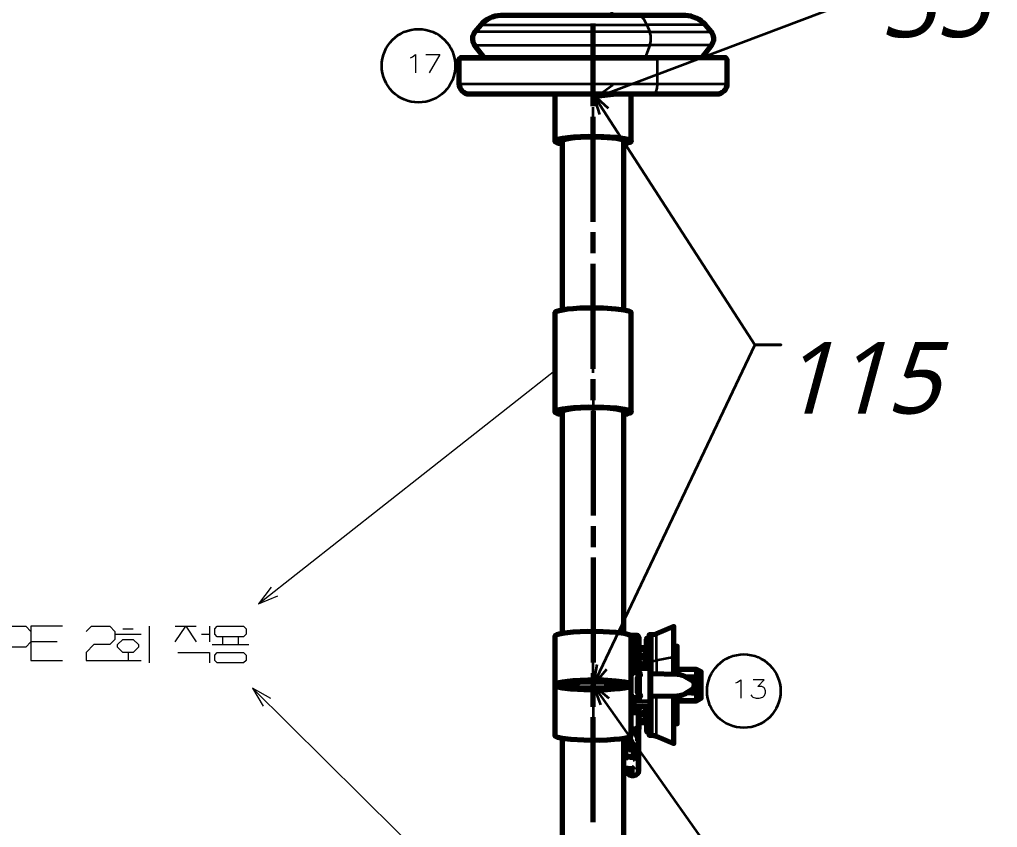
# Model space of a CAD drawing. Header units: millimetres. Extents: x 0 to 174, y 0 to 33.
# Drawn here: x 44.47 to 48.137, y 10.674 to 13.704 of the extents above; entities that cross this region are included whole.
import ezdxf

# ---------------------------------------------------------------- set-up
doc = ezdxf.new("R2010")
doc.units = ezdxf.units.MM
doc.layers.add('PDF_Geomertry', color=7, linetype='Continuous', true_color=0x405f80)
doc.layers.add('PDF_Text', color=7, linetype='Continuous')
doc.styles.add('PDF Lucida Handwriting Italic', font='')
doc.styles.get('PDF Lucida Handwriting Italic').set_extended_font_data('Lucida Handwriting', italic=True)

# ---------------------------------------------------------------- blocks, each defined once
blk = doc.blocks.new('SYM_17_017')
at = {"layer": 'PDF_Geomertry', "lineweight": 35}
for points in [[(-0.1382, 0.1747), (0.0617, 0.1747), (0.0621, 0.1666), (0.0632, 0.159), (0.065, 0.1522), (0.0674, 0.1463), (0.0701, 0.1419), (0.0731, 0.1384), (0.076, 0.1365), (0.0806, 0.1353)], [(-0.4247, 0.1001), (0.199, 0.1001), (0.1951, 0.1085), (0.191, 0.1159), (0.1867, 0.1219), (0.1821, 0.1267), (0.1776, 0.1303), (0.1731, 0.133), (0.1688, 0.1345), (0.1643, 0.1352), (0.1629, 0.1353)], [(-0.4476, 0.0245), (0.21, 0.0245), (0.2132, 0.0376), (0.2138, 0.0534), (0.2129, 0.0612), (0.2114, 0.0685), (0.2096, 0.074), (-0.4467, 0.074)], [(0.4185, 0.1001), (0.199, 0.1001), (0.2096, 0.074), (0.4404, 0.074)], [(0.4414, 0.0245), (0.21, 0.0245), (0.1925, -0.0222)], [(-0.5051, -0.0281), (0.2375, -0.0281), (0.2374, -0.0258), (0.2367, -0.024), (0.2362, -0.0231), (0.2358, -0.0226), (0.2353, -0.0223), (0.2347, -0.0222)], [(0.4989, -0.0281), (0.2375, -0.0281), (0.2375, -0.1206), (0.4989, -0.1206)], [(-0.5051, -0.1206), (0.2375, -0.1206), (0.2375, -0.1226), (0.2357, -0.1374), (0.2318, -0.149), (0.2268, -0.1562), (0.224, -0.1583), (0.2214, -0.1595), (0.2186, -0.1599)]]:
    blk.add_lwpolyline(points, dxfattribs=at)
at = {"layer": 'PDF_Geomertry', "lineweight": 70}
blk.add_lwpolyline([(0.405, -0.0222), (0.4414, 0.0245), (0.4464, 0.0328), (0.4492, 0.0423), (0.4494, 0.052), (0.4475, 0.0616), (0.4432, 0.0703), (0.4404, 0.074), (0.4185, 0.1001, 0.222499), (0.3431, 0.1353), (0.1629, 0.1353), (-0.3493, 0.1353, 0.222552), (-0.4247, 0.1001), (-0.4467, 0.074), (-0.4519, 0.0658), (-0.4551, 0.0566), (-0.4558, 0.0467), (-0.4542, 0.0372), (-0.4501, 0.0283), (-0.4476, 0.0245), (-0.4112, -0.0222)], format="xyb", dxfattribs=at)
blk.add_lwpolyline([(-0.4657, -0.1599, -0.411908), (-0.5051, -0.1206), (-0.5051, -0.0281), (-0.505, -0.027), (-0.4992, -0.0222), (0.2347, -0.0222), (0.4929, -0.0222), (0.494, -0.0223), (0.4989, -0.0281), (0.4989, -0.1206, -0.415585), (0.4594, -0.1599), (0.2186, -0.1599)], format="xyb", close=True, dxfattribs=at)
blk = doc.blocks.new('SYM_13_049')
at = {"layer": 'PDF_Geomertry', "lineweight": 70}
for points in [[(-0.1372, 0.1848), (-0.1248, 0.1848), (-0.1209, 0.1848)], [(-0.1203, 0.0805), (-0.1203, 0.1001), (-0.1203, 0.1094), (-0.1203, 0.177), (-0.1203, 0.1848), (-0.1315, 0.1848)], [(-0.1069, 0.091), (-0.104, 0.0905), (-0.1015, 0.0888), (-0.0997, 0.0865), (-0.0991, 0.0837), (-0.0991, 0.0926), (-0.0991, 0.1092), (-0.0991, 0.177), (-0.1035, 0.1841), (-0.107, 0.1848), (-0.1203, 0.1848)], [(0.0305, 0.0398), (0.0305, 0.1045), (0.0305, 0.2187), (-0.0344, 0.1912), (-0.0401, 0.1892), (-0.0498, 0.188), (-0.0623, 0.188), (-0.0623, 0.0898), (-0.0623, 0.0776)], [(-0.1216, 0.1826), (-0.1219, 0.1826), (-0.1372, 0.1826)], [(-0.0991, 0.1397), (-0.0765, 0.1397), (-0.0755, 0.1398), (-0.0747, 0.1401), (-0.0738, 0.1405), (-0.073, 0.1412), (-0.0724, 0.1419), (-0.0717, 0.1437), (-0.0716, 0.1447), (-0.0716, 0.1716), (-0.0702, 0.1751), (-0.0677, 0.1765), (-0.0666, 0.1766), (-0.0623, 0.1766)], [(-0.0666, 0.1766), (-0.0691, 0.1759), (-0.0709, 0.1741), (-0.0716, 0.1716), (-0.0716, 0.1716), (-0.0715, 0.1716), (-0.0715, 0.1715), (-0.0713, 0.1692), (-0.0709, 0.1509), (-0.0702, 0.0844)], [(-0.0674, 0.1762), (-0.0694, 0.1758)], [(-0.076, 0.1373), (-0.076, 0.1387), (-0.076, 0.1388), (-0.076, 0.1388)], [(-0.071, 0.0944), (-0.071, 0.0941), (-0.071, 0.1266), (-0.0759, 0.1266), (-0.0759, 0.1081), (-0.0726, 0.1016), (-0.0733, 0.0998), (-0.0733, 0.0991), (-0.0728, 0.0981), (-0.0715, 0.0962), (-0.071, 0.0941), (-0.0713, 0.098), (-0.0726, 0.1016)], [(-0.071, 0.1408), (-0.0712, 0.1437), (-0.0712, 0.1437)], [(-0.071, 0.1266), (-0.071, 0.1334)], [(0.0426, 0.0395), (0.0426, 0.0692), (0.0426, 0.1451), (0.0305, 0.1388)], [(-0.1203, 0.0781), (-0.1294, 0.078)], [(-0.1203, 0.0535), (-0.1203, 0.0576), (-0.1203, 0.0645), (-0.1203, 0.0767), (-0.1203, 0.0781), (-0.0635, 0.0772), (-0.0635, 0.0759), (-0.0597, 0.0749), (-0.0569, 0.0723), (-0.0558, 0.0688)], [(-0.1203, -0.0794), (-0.0635, -0.0783), (-0.0597, -0.0773), (-0.0569, -0.0744), (-0.0558, -0.0705), (-0.0558, -0.0701), (-0.0558, -0.058), (-0.0558, 0.0569), (-0.0558, 0.0688), (-0.0558, 0.0692), (-0.0565, 0.0723), (-0.0581, 0.0748), (-0.0606, 0.0766), (-0.0635, 0.0772)], [(-0.1069, 0.1092), (-0.0991, 0.1092)], [(-0.1069, 0.0999), (-0.103, 0.099), (-0.1002, 0.0962), (-0.0991, 0.0926)], [(-0.0909, 0.0797), (-0.0965, 0.0826)], [(-0.0833, 0.0776), (-0.089, 0.0783), (-0.0945, 0.0801)], [(-0.086, 0.0777), (-0.0902, 0.0792)], [(-0.0713, 0.0878), (-0.0713, 0.0931), (-0.0713, 0.0934), (-0.0715, 0.0945), (-0.0723, 0.0967), (-0.0731, 0.0976), (-0.0733, 0.0972), (-0.0773, 0.0878)], [(-0.1297, 0.0508), (-0.1248, 0.053), (-0.1205, 0.0535), (-0.1205, 0.0467), (-0.1206, 0.0458), (-0.1206, 0.0456)], [(-0.1295, -0.038), (-0.1295, 0.0369)], [(-0.1294, -0.038), (-0.1252, -0.0455), (-0.1206, -0.0469), (-0.1117, -0.0469), (-0.1042, -0.0427), (-0.1028, -0.038), (-0.1028, -0.0305), (-0.1038, -0.0294), (-0.1055, -0.0292), (-0.1055, 0.0281), (-0.1038, 0.0283), (-0.1028, 0.0292), (-0.1028, 0.0369), (-0.107, 0.0444), (-0.1117, 0.0456), (-0.1206, 0.0456), (-0.1281, 0.0415), (-0.1294, 0.0369)], [(-0.1028, 0.0369), (-0.1019, 0.0369), (-0.0952, 0.0369), (-0.0958, 0.0412), (-0.0974, 0.0453), (-0.1002, 0.0488), (-0.1037, 0.0515), (-0.1077, 0.053), (-0.1119, 0.0535), (-0.1117, 0.0463), (-0.1117, 0.0458), (-0.1117, 0.0456)], [(-0.0559, 0.0692), (-0.056, 0.0708)], [(-0.0558, -0.0424), (0.0433, -0.0408), (0.053, -0.0398), (0.0624, -0.0372), (0.0712, -0.033), (0.0983, -0.0173), (0.1051, -0.0106), (0.108, -0.0016), (0.106, 0.0078), (0.0999, 0.0151), (0.0983, 0.0162), (0.0712, 0.0317), (0.0623, 0.0359), (0.0528, 0.0385), (0.0433, 0.0395), (-0.0558, 0.0413)], [(0.1151, 0.0584), (0.1151, -0.0597), (0.0426, -0.0597), (0.1151, -0.0597), (0.1322, -0.0498), (0.1322, 0.0487), (0.1151, 0.0584), (0.0426, 0.0584)], [(-0.1028, -0.0305), (-0.1028, -0.0303), (-0.1028, -0.0301), (-0.1028, 0.029), (-0.1028, 0.0292)], [(0.078, 0.0278), (0.1151, 0.0294), (0.0956, 0.0291), (0.0762, 0.029)], [(-0.1038, -0.0294), (-0.1035, -0.0295), (-0.103, -0.0295), (-0.1028, -0.0301)], [(0.078, -0.029), (0.1151, -0.0305), (0.0956, -0.0303), (0.0762, -0.0301)], [(-0.1206, -0.0469), (-0.1206, -0.0469), (-0.1205, -0.0474), (-0.1205, -0.0547), (-0.1247, -0.0542), (-0.1302, -0.0516)], [(-0.1203, -0.0547), (-0.1203, -0.0587), (-0.1203, -0.0658), (-0.1203, -0.078), (-0.1203, -0.0794), (-0.1294, -0.0791)], [(-0.1028, -0.038), (-0.0952, -0.038), (-0.0956, -0.0422), (-0.0973, -0.0462), (-0.0999, -0.0497), (-0.1034, -0.0524), (-0.1074, -0.0541), (-0.1119, -0.0547), (-0.1117, -0.0478), (-0.1117, -0.047), (-0.1117, -0.0469)], [(-0.0635, -0.077), (-0.0606, -0.0765), (-0.0581, -0.0749), (-0.0565, -0.0727), (-0.0558, -0.0701)], [(-0.0623, -0.0797), (-0.0623, -0.1891), (-0.0498, -0.1891), (-0.0438, -0.1897), (-0.0344, -0.1923), (0.0305, -0.2199), (0.0305, -0.0409)], [(0.0305, -0.1401), (0.0426, -0.1463), (0.0426, -0.0408)], [(-0.1294, -0.0826), (-0.1203, -0.0827), (-0.1294, -0.0874)], [(-0.1294, -0.0988), (-0.1069, -0.0985), (-0.1047, -0.0981), (-0.1006, -0.0955), (-0.0991, -0.091)], [(-0.1294, -0.1692), (-0.107, -0.1691), (-0.103, -0.168), (-0.1002, -0.1651), (-0.0991, -0.1612), (-0.0991, -0.1603), (-0.0991, -0.1592), (-0.0991, -0.1099), (-0.0991, -0.0972)], [(-0.1203, -0.0817), (-0.1203, -0.0827), (-0.0965, -0.0823), (-0.0928, -0.0819)], [(-0.1069, -0.1008), (-0.104, -0.1001), (-0.1015, -0.0985), (-0.0997, -0.0962), (-0.0991, -0.0934), (-0.0991, -0.091), (-0.0991, -0.0845), (-0.1002, -0.0881), (-0.103, -0.0908), (-0.1069, -0.0919)], [(-0.1069, -0.1099), (-0.0991, -0.1099)], [(-0.0966, -0.0838), (-0.0928, -0.0819), (-0.0909, -0.0808)], [(-0.0945, -0.0812), (-0.089, -0.0794), (-0.0833, -0.0787)], [(-0.083, -0.1094), (-0.0862, -0.1116), (-0.0899, -0.1123)], [(-0.0726, -0.1028), (-0.0759, -0.1094), (-0.0759, -0.1277), (-0.071, -0.1277), (-0.071, -0.0952), (-0.071, -0.0955)], [(-0.0731, -0.0988), (-0.0717, -0.0969), (-0.0713, -0.0945), (-0.0713, -0.0945), (-0.0713, -0.0891)], [(-0.0702, -0.0873), (-0.0706, -0.1369), (-0.0713, -0.1706), (-0.0715, -0.1726), (-0.0716, -0.1727), (-0.0716, -0.1728), (-0.0716, -0.1728), (-0.0709, -0.1753), (-0.0691, -0.1772), (-0.0666, -0.1777)], [(-0.0991, -0.1426), (-0.0969, -0.1413), (-0.0944, -0.1409), (-0.0765, -0.1409), (-0.0755, -0.1409), (-0.0747, -0.1412), (-0.0738, -0.1417), (-0.073, -0.1423), (-0.0724, -0.143), (-0.072, -0.1438), (-0.0716, -0.1458), (-0.0716, -0.1728), (-0.0715, -0.1737), (-0.0697, -0.1767), (-0.0666, -0.1777), (-0.0623, -0.1777)], [(-0.0987, -0.1405), (-0.0952, -0.1406), (-0.0945, -0.1406), (-0.0945, -0.1406)], [(-0.071, -0.1277), (-0.071, -0.1347)], [(-0.1017, -0.1669), (-0.1017, -0.3209), (-0.1019, -0.323), (-0.1051, -0.3319), (-0.1122, -0.3383), (-0.1213, -0.3406), (-0.1269, -0.3406), (-0.1358, -0.3385), (-0.143, -0.3323), (-0.157, -0.3123)], [(-0.107, -0.1691), (-0.1069, -0.1601), (-0.1069, -0.1592), (-0.0991, -0.1592)], [(-0.1069, -0.169), (-0.1026, -0.1677), (-0.0997, -0.1642)], [(-0.1067, -0.1847), (-0.1067, -0.1688)], [(-0.1523, -0.1988), (-0.1523, -0.2499), (-0.1523, -0.2673), (-0.157, -0.2669)], [(-0.1516, -0.1969), (-0.1465, -0.2167), (-0.1295, -0.248)], [(-0.1506, -0.1985), (-0.1252, -0.2456), (-0.1234, -0.2502), (-0.1228, -0.2549), (-0.1227, -0.2699), (-0.1277, -0.2695), (-0.1465, -0.2678)], [(-0.1437, -0.1966), (-0.1399, -0.2035)], [(-0.1417, -0.2044), (-0.1244, -0.2377)], [(-0.137, -0.1949), (-0.122, -0.2237), (-0.1227, -0.2367)], [(-0.1042, -0.2002), (-0.1112, -0.1869)], [(-0.1047, -0.2094), (-0.1051, -0.2052), (-0.1066, -0.2012)], [(-0.1027, -0.3209), (-0.1027, -0.2094), (-0.1033, -0.2048), (-0.1049, -0.2003)], [(-0.1033, -0.1978), (-0.1041, -0.199), (-0.1042, -0.1995), (-0.1042, -0.2002), (-0.1024, -0.2047), (-0.1019, -0.2092)], [(-0.122, -0.2237), (-0.1203, -0.2283), (-0.1197, -0.2331)], [(-0.157, -0.2727), (-0.1535, -0.273), (-0.1533, -0.273), (-0.153, -0.273)], [(-0.1535, -0.273), (-0.1528, -0.273), (-0.1523, -0.2727), (-0.1519, -0.2723), (-0.1516, -0.2719), (-0.1513, -0.2712), (-0.1513, -0.2674)], [(-0.1419, -0.2741), (-0.1476, -0.2735)], [(-0.1177, -0.2742), (-0.1185, -0.2766), (-0.1208, -0.278), (-0.122, -0.2781)], [(-0.1576, -0.3108), (-0.1576, -0.3108), (-0.1573, -0.3112), (-0.1519, -0.3191)], [(-0.1566, -0.3077), (-0.1558, -0.3103), (-0.1566, -0.3105), (-0.1569, -0.3105), (-0.1573, -0.3102)], [(-0.1547, -0.3124), (-0.157, -0.3113)], [(-0.1558, -0.3103), (-0.1544, -0.3119)], [(-0.1213, -0.318), (-0.1227, -0.3137), (-0.1262, -0.3108), (-0.1285, -0.3102)], [(-0.1303, -0.3401), (-0.1269, -0.3403), (-0.1272, -0.3403), (-0.1273, -0.3402), (-0.1276, -0.3398), (-0.128, -0.339), (-0.1283, -0.3365), (-0.1297, -0.3362)], [(-0.1269, -0.3403), (-0.122, -0.3402), (-0.1219, -0.3402), (-0.1219, -0.3402)], [(-0.1213, -0.3397), (-0.1242, -0.3384), (-0.1252, -0.3358), (-0.1252, -0.3363)], [(-0.1212, -0.3397), (-0.1213, -0.3397), (-0.1213, -0.3377), (-0.1244, -0.337), (-0.1251, -0.3362), (-0.1252, -0.3359), (-0.1252, -0.3358)]]:
    blk.add_lwpolyline(points, dxfattribs=at)
at = {"layer": 'PDF_Geomertry', "lineweight": 35}
for points in [[(-0.1069, 0.1826), (-0.107, 0.1842), (-0.107, 0.1847), (-0.107, 0.1848)], [(-0.0623, 0.0898), (-0.0498, 0.0898), (-0.0498, 0.188)], [(0.0305, 0.1045), (-0.0344, 0.0913), (-0.0344, 0.1912)], [(-0.1294, 0.1092), (-0.1203, 0.1094), (-0.1069, 0.1092), (-0.1069, 0.177), (-0.0991, 0.177), (-0.0992, 0.1778), (-0.0995, 0.1788), (-0.1009, 0.1805), (-0.103, 0.1817), (-0.1069, 0.1826), (-0.1069, 0.1799), (-0.1069, 0.177), (-0.1203, 0.177), (-0.1294, 0.177)], [(-0.0666, 0.1766), (-0.0663, 0.1706), (-0.0653, 0.0966), (-0.0652, 0.0655)], [(-0.076, 0.1373), (-0.0726, 0.1383), (-0.0715, 0.1394), (-0.071, 0.1408), (-0.071, 0.1334), (-0.0712, 0.1324), (-0.0719, 0.1315), (-0.0737, 0.1303), (-0.0759, 0.1301), (-0.0759, 0.1266), (-0.0991, 0.1266)], [(-0.0991, 0.1388), (-0.076, 0.1388), (-0.0765, 0.1397)], [(-0.0991, 0.1373), (-0.076, 0.1373), (-0.0759, 0.1301), (-0.0991, 0.1301)], [(-0.0991, 0.116), (-0.0899, 0.116), (-0.0899, 0.1112), (-0.0862, 0.1103), (-0.083, 0.1083), (-0.0795, 0.1117)], [(-0.0991, 0.1112), (-0.0899, 0.1112), (-0.0902, 0.1106), (-0.0883, 0.1105), (-0.0865, 0.1099), (-0.0902, 0.1008), (-0.0991, 0.1008)], [(-0.0902, 0.1008), (-0.0902, 0.1106), (-0.0991, 0.1106)], [(-0.0899, 0.116), (-0.0865, 0.1156), (-0.0833, 0.1145), (-0.0795, 0.1117), (-0.0759, 0.1081), (-0.0794, 0.1047), (-0.083, 0.1083), (-0.0833, 0.1077), (-0.0902, 0.1008), (-0.0773, 0.0878), (-0.0773, 0.0774)], [(-0.076, 0.1388), (-0.0735, 0.1395), (-0.0717, 0.1413), (-0.0712, 0.1437), (-0.0716, 0.1447)], [(-0.1294, 0.1001), (-0.1203, 0.1001), (-0.1069, 0.0999), (-0.1069, 0.091), (-0.1065, 0.089), (-0.1052, 0.0869), (-0.1001, 0.0831), (-0.0945, 0.0801), (-0.1203, 0.0805), (-0.1294, 0.0803)], [(-0.1294, 0.0645), (-0.1203, 0.0645), (-0.0635, 0.064), (-0.0635, 0.0759), (-0.1203, 0.0767), (-0.1294, 0.0766)], [(-0.1069, 0.0999), (-0.1069, 0.1092)], [(-0.0865, 0.1099), (-0.0847, 0.109), (-0.0833, 0.1077), (-0.0731, 0.0976), (-0.0728, 0.0981), (-0.0794, 0.1047)], [(-0.0773, 0.0878), (-0.0713, 0.0878), (-0.0713, 0.0773)], [(-0.071, 0.0941), (-0.0713, 0.0934)], [(-0.0498, 0.0412), (-0.0498, 0.0898), (-0.042, 0.0902), (-0.0344, 0.0913), (-0.0344, 0.0409)], [(-0.1294, 0.0574), (-0.1203, 0.0576), (-0.0635, 0.0569), (-0.0558, 0.0569), (-0.0562, 0.0591), (-0.0574, 0.0612), (-0.0594, 0.0628), (-0.0635, 0.064), (-0.0635, 0.0627), (-0.0635, 0.061)], [(-0.1205, 0.0535), (-0.1203, 0.0535), (-0.1119, 0.0535)], [(-0.1205, 0.0456), (-0.1205, 0.0456), (-0.1205, 0.0456), (-0.1205, 0.0458), (-0.1205, 0.0458), (-0.1205, 0.0463), (-0.1205, 0.048), (-0.1203, 0.0535), (-0.1203, 0.048), (-0.1203, 0.0463), (-0.1202, 0.0456)], [(-0.0952, 0.0369), (-0.0952, -0.038)], [(-0.0635, -0.0622), (-0.0635, -0.0602), (-0.0635, -0.058), (-0.0635, 0.0569), (-0.0635, 0.0591), (-0.0635, 0.061), (-0.0588, 0.0602), (-0.0569, 0.059), (-0.0563, 0.0583), (-0.0559, 0.0576), (-0.0558, 0.0569)], [(0.0305, 0.0663), (0.0426, 0.0692)], [(-0.103, 0.0284), (-0.1028, 0.029)], [(-0.1294, -0.0585), (-0.1203, -0.0587), (-0.0635, -0.058), (-0.0558, -0.058), (-0.0569, -0.0617), (-0.0587, -0.0634), (-0.0609, -0.0647), (-0.0635, -0.0651), (-0.0635, -0.064), (-0.0635, -0.0622), (-0.0606, -0.0619), (-0.0581, -0.0609), (-0.0572, -0.0603), (-0.0558, -0.058)], [(-0.0635, -0.0783), (-0.0635, -0.077), (-0.0635, -0.0651), (-0.1203, -0.0658), (-0.1294, -0.0656)], [(-0.1202, -0.0469), (-0.1202, -0.0469), (-0.1202, -0.0469), (-0.1202, -0.0469), (-0.1203, -0.047), (-0.1203, -0.0474), (-0.1203, -0.0491), (-0.1203, -0.0547), (-0.1205, -0.0491), (-0.1205, -0.0474), (-0.1205, -0.0469)], [(-0.1119, -0.0547), (-0.1203, -0.0547), (-0.1205, -0.0547)], [(-0.0652, -0.0666), (-0.0662, -0.1663), (-0.0666, -0.1777)], [(-0.0498, -0.1891), (-0.0498, -0.0423)], [(-0.0344, -0.1923), (-0.0344, -0.042)], [(-0.1294, -0.0778), (-0.1203, -0.078), (-0.0635, -0.077)], [(-0.1294, -0.101), (-0.1069, -0.1008), (-0.1069, -0.0985), (-0.1069, -0.0919), (-0.1065, -0.0899), (-0.1052, -0.0878), (-0.1001, -0.0842), (-0.0965, -0.0823), (-0.0945, -0.0812), (-0.1203, -0.0817), (-0.1294, -0.0816)], [(-0.1294, -0.1594), (-0.1069, -0.1592), (-0.1069, -0.1099), (-0.1294, -0.1102)], [(-0.1069, -0.1099), (-0.1069, -0.1008)], [(-0.0773, -0.0785), (-0.0773, -0.0891), (-0.0902, -0.102), (-0.0902, -0.1117), (-0.0991, -0.1117)], [(-0.0902, -0.102), (-0.0833, -0.109), (-0.0731, -0.0988), (-0.0728, -0.0994), (-0.0794, -0.1059), (-0.083, -0.1094), (-0.0833, -0.109), (-0.0847, -0.1102), (-0.0865, -0.111), (-0.0902, -0.102), (-0.0991, -0.102)], [(-0.0794, -0.1059), (-0.0759, -0.1094), (-0.0795, -0.1128), (-0.0822, -0.1151), (-0.0853, -0.1165), (-0.0899, -0.1173)], [(-0.0795, -0.1128), (-0.083, -0.1094)], [(-0.0713, -0.0784), (-0.0713, -0.0891), (-0.0773, -0.0891), (-0.0731, -0.0987), (-0.0731, -0.0988)], [(-0.0713, -0.0945), (-0.071, -0.0952)], [(-0.0865, -0.111), (-0.0883, -0.1116), (-0.0902, -0.1117), (-0.0899, -0.1123), (-0.0991, -0.1123)], [(-0.0899, -0.1123), (-0.0899, -0.1173), (-0.0991, -0.1173)], [(-0.0991, -0.1277), (-0.0759, -0.1277), (-0.0759, -0.1312), (-0.0737, -0.1316), (-0.0719, -0.1327), (-0.0712, -0.1335), (-0.071, -0.1347), (-0.071, -0.1419), (-0.0715, -0.1406), (-0.0726, -0.1395), (-0.076, -0.1384), (-0.076, -0.1398), (-0.076, -0.1399), (-0.076, -0.1399), (-0.0735, -0.1406), (-0.0717, -0.1424), (-0.0712, -0.1449), (-0.0716, -0.1458)], [(-0.0991, -0.1312), (-0.0759, -0.1312), (-0.076, -0.1384), (-0.0991, -0.1384)], [(-0.0991, -0.1399), (-0.076, -0.1399), (-0.0765, -0.1409)], [(-0.0945, -0.1406), (-0.0944, -0.1409)], [(-0.071, -0.1419), (-0.0712, -0.1448), (-0.0712, -0.1449)], [(-0.1049, -0.2003), (-0.1066, -0.2012), (-0.1233, -0.1692)], [(-0.121, -0.1692), (-0.1049, -0.2003), (-0.1042, -0.2002)], [(-0.1067, -0.1847), (-0.1112, -0.1869), (-0.1203, -0.1692)], [(-0.1033, -0.1978), (-0.1067, -0.1847), (-0.1149, -0.1691)], [(-0.1017, -0.3209), (-0.1027, -0.3209), (-0.1047, -0.3209), (-0.1047, -0.2094), (-0.1027, -0.2094), (-0.1019, -0.2092), (-0.1019, -0.167)], [(-0.1523, -0.2167), (-0.1515, -0.2167), (-0.1465, -0.2167), (-0.1465, -0.2678)], [(-0.146, -0.194), (-0.1417, -0.2044), (-0.1417, -0.2151)], [(-0.146, -0.1976), (-0.146, -0.2072)], [(-0.1197, -0.2331), (-0.1177, -0.2331), (-0.1177, -0.2742), (-0.1197, -0.2742), (-0.1201, -0.2752), (-0.1208, -0.2759), (-0.1219, -0.2762), (-0.1226, -0.2758), (-0.1223, -0.2738), (-0.1223, -0.246), (-0.1228, -0.2417), (-0.1244, -0.2377), (-0.1233, -0.237), (-0.1228, -0.2369), (-0.1227, -0.2369), (-0.1227, -0.2367), (-0.1227, -0.2367), (-0.1399, -0.2035), (-0.1417, -0.2044)], [(-0.1351, -0.1942), (-0.1202, -0.2228), (-0.122, -0.2237)], [(-0.1523, -0.2499), (-0.157, -0.2495)], [(-0.1223, -0.2738), (-0.1203, -0.2738), (-0.1203, -0.246), (-0.1197, -0.2331), (-0.1197, -0.2742), (-0.1203, -0.2738), (-0.1205, -0.2745), (-0.1208, -0.2751), (-0.1213, -0.2755), (-0.1219, -0.2758), (-0.1223, -0.2738), (-0.1417, -0.2722), (-0.1417, -0.2683)], [(-0.1252, -0.2456), (-0.1295, -0.248), (-0.1281, -0.2513), (-0.1277, -0.2549)], [(-0.1228, -0.2549), (-0.1228, -0.2549), (-0.1277, -0.2549), (-0.1277, -0.2695)], [(-0.1223, -0.246), (-0.1203, -0.246), (-0.1209, -0.2413), (-0.1227, -0.2367)], [(-0.1202, -0.2228), (-0.1184, -0.2278), (-0.1177, -0.2331)], [(-0.157, -0.2731), (-0.1219, -0.2762), (-0.1219, -0.2763), (-0.122, -0.2781), (-0.157, -0.2751)], [(-0.1219, -0.2758), (-0.1222, -0.2758), (-0.1226, -0.2758), (-0.1419, -0.2741), (-0.1419, -0.2735), (-0.1417, -0.2722), (-0.146, -0.2716), (-0.1463, -0.2728), (-0.1467, -0.2733), (-0.1472, -0.2735), (-0.1476, -0.2735), (-0.1535, -0.273)], [(-0.1535, -0.273), (-0.1535, -0.273)], [(-0.146, -0.2678), (-0.146, -0.2716), (-0.1513, -0.2712)], [(-0.1212, -0.3377), (-0.1213, -0.3377), (-0.1213, -0.318), (-0.1252, -0.318), (-0.126, -0.3156), (-0.1276, -0.3144), (-0.1288, -0.3141), (-0.1285, -0.3102), (-0.1566, -0.3077), (-0.157, -0.3072)], [(-0.1258, -0.3185), (-0.126, -0.3172), (-0.1267, -0.3159), (-0.1294, -0.3147), (-0.1288, -0.3141), (-0.1544, -0.3119), (-0.1547, -0.3124)], [(-0.1297, -0.3362), (-0.1303, -0.3401), (-0.1355, -0.3383), (-0.1427, -0.3322), (-0.1519, -0.3191), (-0.1487, -0.3169), (-0.1395, -0.3298), (-0.1427, -0.3322), (-0.143, -0.3323)], [(-0.1294, -0.3148), (-0.128, -0.3151), (-0.1267, -0.3159), (-0.126, -0.3172), (-0.1258, -0.3185), (-0.1252, -0.318), (-0.1252, -0.3358), (-0.1253, -0.3359), (-0.1258, -0.3363), (-0.1258, -0.3185), (-0.1297, -0.3185), (-0.1297, -0.3362), (-0.1322, -0.3355), (-0.1395, -0.3298)], [(-0.1253, -0.3359), (-0.1248, -0.3378), (-0.1234, -0.3392), (-0.1213, -0.3398), (-0.1212, -0.3397), (-0.112, -0.3372), (-0.1052, -0.3305), (-0.1027, -0.3213), (-0.1027, -0.3209)], [(-0.1212, -0.3397), (-0.1212, -0.3377), (-0.1122, -0.3349), (-0.106, -0.3278), (-0.1047, -0.3209)], [(-0.1283, -0.3365), (-0.1258, -0.3363), (-0.1255, -0.3378), (-0.1245, -0.3391), (-0.1233, -0.3399), (-0.1219, -0.3402), (-0.1213, -0.3398), (-0.1213, -0.3406)], [(-0.1269, -0.3406), (-0.1269, -0.3403)]]:
    blk.add_lwpolyline(points, dxfattribs=at)
at = {"layer": 'PDF_Geomertry', "lineweight": 70}
for points in [[(-0.4156, -0.0006), (-0.4155, -0.0013), (-0.4151, -0.002), (-0.4135, -0.0035), (-0.4063, -0.0069), (-0.389, -0.0109), (-0.3565, -0.0149), (-0.3076, -0.0178), (-0.2487, -0.0181), (-0.2199, -0.0172), (-0.1934, -0.0153), (-0.1722, -0.0133), (-0.1545, -0.0106), (-0.1431, -0.0081), (-0.1351, -0.0055), (-0.1313, -0.0035), (-0.1299, -0.002), (-0.1294, -0.0006), (-0.1295, 0.0002), (-0.1299, 0.0009), (-0.1315, 0.0024), (-0.1385, 0.0059), (-0.1553, 0.0099), (-0.1869, 0.0141), (-0.2344, 0.0172), (-0.292, 0.0176), (-0.3206, 0.0167), (-0.3472, 0.0151), (-0.3691, 0.013), (-0.3874, 0.0103), (-0.3997, 0.0078), (-0.4085, 0.0051), (-0.4128, 0.003), (-0.4149, 0.0012)], [(-0.388, -0.0006), (-0.3874, 0.0009), (-0.3856, 0.0024), (-0.3813, 0.0044), (-0.3722, 0.0069), (-0.3595, 0.0091), (-0.3406, 0.0113), (-0.3187, 0.013), (-0.2931, 0.014), (-0.2667, 0.0142), (-0.2187, 0.0126), (-0.1849, 0.0091), (-0.1667, 0.0053), (-0.1591, 0.0022), (-0.1574, 0.0008), (-0.1572, 0.0001), (-0.157, -0.0006), (-0.1572, 0.0001), (-0.1574, 0.0008), (-0.1591, 0.0022), (-0.1667, 0.0053), (-0.1849, 0.0091), (-0.2187, 0.0126), (-0.2667, 0.0142), (-0.2931, 0.014), (-0.3187, 0.013), (-0.3406, 0.0113), (-0.3595, 0.0091), (-0.3722, 0.0069), (-0.3813, 0.0044), (-0.3856, 0.0024), (-0.3874, 0.0009)], [(-0.1787, -0.0006), (-0.1788, 0.0001), (-0.1791, 0.0006), (-0.1808, 0.002), (-0.189, 0.0049), (-0.2088, 0.0083), (-0.2444, 0.0109), (-0.2906, 0.0112), (-0.3133, 0.0102), (-0.3331, 0.0085), (-0.3476, 0.0066), (-0.3581, 0.0044), (-0.3634, 0.0024), (-0.3656, 0.0009), (-0.3663, -0.0006), (-0.3663, -0.0009), (-0.366, -0.0015), (-0.3655, -0.0022), (-0.3634, -0.0034), (-0.3538, -0.0065), (-0.3312, -0.0097), (-0.2924, -0.012), (-0.2448, -0.0117), (-0.2231, -0.0105), (-0.2047, -0.0087), (-0.1923, -0.0066), (-0.1837, -0.0044), (-0.1801, -0.0026)], [(-0.1845, -0.0006), (-0.1845, -0.0003), (-0.1848, 0.0003), (-0.1853, 0.0009), (-0.1874, 0.0023), (-0.1972, 0.0052), (-0.2195, 0.0084), (-0.2574, 0.0105), (-0.3028, 0.0099), (-0.3228, 0.0087), (-0.3394, 0.0067), (-0.3501, 0.0048), (-0.3572, 0.0024), (-0.3597, 0.0009), (-0.3605, -0.0006), (-0.3603, -0.0009), (-0.3602, -0.0015), (-0.3597, -0.0022), (-0.3576, -0.0034), (-0.3476, -0.0063), (-0.3244, -0.0094), (-0.2853, -0.0115), (-0.2392, -0.0108), (-0.2195, -0.0092), (-0.2034, -0.0073), (-0.1934, -0.0053), (-0.1872, -0.0031), (-0.1852, -0.0019)], [(-0.3605, -0.0006), (-0.3603, -0.0009), (-0.3602, -0.0015), (-0.3597, -0.0022), (-0.3576, -0.0034), (-0.3476, -0.0063), (-0.3244, -0.0094), (-0.2853, -0.0115), (-0.2392, -0.0108), (-0.2195, -0.0092), (-0.2034, -0.0073), (-0.1934, -0.0053), (-0.1872, -0.0031), (-0.1852, -0.0019), (-0.1845, -0.0006), (-0.1845, -0.0003), (-0.1848, 0.0003), (-0.1853, 0.0009), (-0.1874, 0.0023), (-0.1972, 0.0052), (-0.2195, 0.0084), (-0.2574, 0.0105), (-0.3028, 0.0099), (-0.3228, 0.0087), (-0.3394, 0.0067), (-0.3501, 0.0048), (-0.3572, 0.0024), (-0.3597, 0.0009)], [(-0.1845, -0.0006), (-0.1845, -0.0003), (-0.1848, 0.0003), (-0.1853, 0.0009), (-0.1874, 0.0023), (-0.1972, 0.0052), (-0.2195, 0.0084), (-0.2574, 0.0105), (-0.3028, 0.0099), (-0.3228, 0.0087), (-0.3394, 0.0067), (-0.3501, 0.0048), (-0.3572, 0.0024), (-0.3597, 0.0009), (-0.3605, -0.0006), (-0.3603, -0.0009), (-0.3602, -0.0015), (-0.3597, -0.0022), (-0.3576, -0.0034), (-0.3476, -0.0063), (-0.3244, -0.0094), (-0.2853, -0.0115), (-0.2392, -0.0108), (-0.2195, -0.0092), (-0.2034, -0.0073), (-0.1934, -0.0053), (-0.1872, -0.0031), (-0.1852, -0.0019)], [(-0.157, -0.0006), (-0.1587, -0.003), (-0.1623, -0.0049), (-0.1708, -0.0074), (-0.1827, -0.0097), (-0.2009, -0.0119), (-0.2227, -0.0135), (-0.2483, -0.0147), (-0.2752, -0.0149), (-0.3245, -0.0134), (-0.3592, -0.0101), (-0.3781, -0.0065), (-0.3859, -0.0033), (-0.3876, -0.0019), (-0.3878, -0.0012), (-0.388, -0.0006), (-0.3878, -0.0012), (-0.3876, -0.0019), (-0.3859, -0.0033), (-0.3781, -0.0065), (-0.3592, -0.0101), (-0.3245, -0.0134), (-0.2752, -0.0149), (-0.2483, -0.0147), (-0.2227, -0.0135), (-0.2009, -0.0119), (-0.1827, -0.0097), (-0.1708, -0.0074), (-0.1623, -0.0049), (-0.1587, -0.003)], [(-0.0728, -0.0994), (-0.0715, -0.0973), (-0.071, -0.0952), (-0.0713, -0.0991), (-0.0726, -0.1028), (-0.0733, -0.101), (-0.0733, -0.1002)], [(-0.1033, -0.1978), (-0.1023, -0.2035), (-0.1019, -0.2092), (-0.1023, -0.2035)], [(-0.1487, -0.3169), (-0.1297, -0.3185), (-0.1294, -0.3148), (-0.1294, -0.3147), (-0.1547, -0.3124)]]:
    blk.add_lwpolyline(points, close=True, dxfattribs=at)

msp = doc.modelspace()

# ---------------------------------------------------------------- linework, layer by layer
at = {"layer": 'PDF_Geomertry', "color": 18, "lineweight": 35, "true_color": 0x260000}
for points in [[(46.6307, 13.4118), (47.6319, 13.7907), (47.5049, 13.7907)], [(46.6208, 13.4143), (46.6208, 13.5871)], [(46.6208, 13.4965), (46.6208, 13.5801)], [(46.6208, 13.3785), (46.6208, 13.4572)], [(46.6208, 13.4233), (47.2274, 12.4838), (47.3257, 12.4838), (47.2274, 12.4838), (46.6208, 11.2076), (47.2671, 10.2922), (47.3656, 10.2922), (47.2671, 10.2922), (46.6208, 8.9193)], [(46.6792, 13.3704), (46.6208, 13.4233), (46.6449, 13.3483)], [(46.6946, 13.4578), (46.6307, 13.4118), (46.709, 13.4197)], [(46.6208, 13.2961), (46.6208, 13.3749)], [(46.6208, 12.9454), (46.6208, 13.3392)], [(46.6208, 13.2568), (46.6208, 13.084)], [(46.6208, 12.8274), (46.6208, 12.906)], [(46.6208, 12.3942), (46.6208, 12.7879)], [(46.6208, 12.4968), (46.6208, 12.7674)], [(46.6208, 12.3788), (46.6208, 12.4575)], [(46.6208, 12.2761), (46.6208, 12.3549)], [(46.6208, 12.3393), (46.6208, 12.0689)], [(46.6208, 12.2368), (46.6208, 11.8431)], [(46.6208, 11.8036), (46.6208, 11.725)], [(46.6208, 11.6856), (46.6208, 11.2918)], [(46.6208, 11.3776), (46.6208, 11.5539)], [(46.6208, 11.1921), (46.6208, 11.3704)], [(46.6208, 11.2446), (46.6208, 11.3636)], [(46.6208, 11.2594), (46.6208, 11.3382)], [(46.635, 11.2851), (46.6208, 11.2076), (46.6718, 11.2676)], [(46.6208, 11.2525), (46.6208, 11.1738)], [(46.6208, 11.2201), (46.6208, 11.0439)], [(46.6813, 11.1574), (46.6208, 11.2076), (46.6481, 11.1338)], [(46.6208, 11.1265), (46.6208, 11.2051)], [(46.6208, 11.1528), (46.6208, 11.074)], [(46.6208, 11.1344), (46.6208, 11.0508)], [(46.6208, 10.6933), (46.6208, 11.0871)], [(46.6208, 11.0346), (46.6208, 10.8563)]]:
    msp.add_lwpolyline(points, dxfattribs=at)
at = {"layer": 'PDF_Geomertry', "color": 3, "lineweight": 70}
for points in [[(46.6208, 13.3785), (46.6208, 13.4233), (46.6208, 13.689)], [(46.6208, 12.9454), (46.6208, 13.3392)], [(46.6208, 12.8272), (46.6208, 12.906)], [(46.6208, 12.3942), (46.6208, 12.7879)], [(46.6208, 12.2761), (46.6208, 12.3549)], [(46.6208, 12.2368), (46.6208, 11.8431)], [(46.6208, 11.8036), (46.6208, 11.7249)], [(46.6208, 11.6856), (46.6208, 11.2918)], [(46.6208, 11.2525), (46.6208, 11.2076)]]:
    msp.add_lwpolyline(points, dxfattribs=at)
at = {"layer": 'PDF_Geomertry', "color": 18, "lineweight": 13, "true_color": 0x260000}
for points in [[(45.9364, 13.5608), (45.9431, 13.5642), (45.9553, 13.5731), (45.9553, 13.5042)], [(45.9931, 13.5731), (46.0464, 13.5731), (46.0064, 13.5042)], [(47.1562, 11.2157), (47.1629, 11.219), (47.1751, 11.2279), (47.1751, 11.159)], [(47.2129, 11.1713), (47.2163, 11.1657), (47.2196, 11.1624), (47.2318, 11.159), (47.244, 11.159), (47.2574, 11.1624), (47.264, 11.169), (47.2674, 11.179), (47.2674, 11.1857), (47.264, 11.1957), (47.2607, 11.199), (47.254, 11.2024), (47.2385, 11.2024), (47.2618, 11.2279), (47.2207, 11.2279)]]:
    msp.add_lwpolyline(points, dxfattribs=at)
at = {"layer": 'PDF_Geomertry', "lineweight": 70}
for points in [[(46.4776, 13.4233), (46.4776, 13.2478), (46.4785, 13.2497), (46.4807, 13.2515), (46.4853, 13.2538), (46.4946, 13.2564), (46.5072, 13.2589), (46.526, 13.2615), (46.5482, 13.2636), (46.575, 13.2651), (46.6037, 13.266), (46.6613, 13.2654), (46.7082, 13.2624), (46.7389, 13.2582), (46.7551, 13.254), (46.7621, 13.2507), (46.7635, 13.2492), (46.7637, 13.2485), (46.7639, 13.2476), (46.7636, 13.2469), (46.7632, 13.2461), (46.7613, 13.2443), (46.7571, 13.2422), (46.7483, 13.2394), (46.7363, 13.2369)], [(46.7639, 13.2478), (46.7639, 13.4233)], [(46.4776, 13.2478), (46.4778, 13.2471), (46.4782, 13.2462), (46.4797, 13.2447), (46.4868, 13.2414), (46.5036, 13.2372), (46.5053, 13.2369)], [(46.7363, 12.6143), (46.7363, 13.2478), (46.7361, 13.2485), (46.7358, 13.2492), (46.7342, 13.2506), (46.7265, 13.2538), (46.7083, 13.2575), (46.6746, 13.2608), (46.6265, 13.2626), (46.6001, 13.2624), (46.5746, 13.2614), (46.5526, 13.2597), (46.5337, 13.2575), (46.5211, 13.2553), (46.5119, 13.2528), (46.5076, 13.2508), (46.5058, 13.2493), (46.5053, 13.2478), (46.5053, 12.6143)], [(46.7639, 12.2326), (46.7639, 12.6036), (46.7637, 12.6043), (46.7633, 12.605), (46.7618, 12.6065), (46.7547, 12.61), (46.7379, 12.614), (46.7064, 12.6182), (46.6589, 12.6212), (46.6013, 12.6217), (46.5726, 12.6208), (46.5461, 12.6192), (46.5242, 12.6171), (46.5058, 12.6144), (46.4936, 12.6119), (46.4847, 12.6093), (46.4804, 12.6071), (46.4783, 12.6053), (46.4776, 12.6036), (46.4776, 12.2326), (46.4785, 12.2344), (46.4807, 12.2364), (46.4853, 12.2385), (46.4946, 12.2413), (46.5072, 12.2438), (46.526, 12.2464), (46.5482, 12.2485), (46.575, 12.25), (46.6039, 12.2508), (46.6613, 12.2501), (46.7082, 12.2471), (46.7389, 12.2429), (46.7551, 12.2389), (46.7621, 12.2356), (46.7635, 12.234), (46.7637, 12.2332), (46.7639, 12.2325), (46.7636, 12.2318), (46.7632, 12.231), (46.7613, 12.2292), (46.7571, 12.2269), (46.7483, 12.2243), (46.7363, 12.2218)], [(46.4776, 12.2326), (46.4778, 12.2319), (46.4782, 12.2311), (46.4797, 12.2296), (46.4868, 12.2261), (46.5036, 12.2221), (46.5053, 12.2218)], [(46.7363, 11.4008), (46.7363, 12.2326), (46.7361, 12.2333), (46.7358, 12.234), (46.7342, 12.2354), (46.7265, 12.2386), (46.7083, 12.2422), (46.6746, 12.2457), (46.6265, 12.2474), (46.6001, 12.2472), (46.5746, 12.2462), (46.5526, 12.2446), (46.5337, 12.2424), (46.5211, 12.2401), (46.5119, 12.2376), (46.5076, 12.2356), (46.5058, 12.2342), (46.5053, 12.2326), (46.5053, 11.4008)], [(46.7639, 11.2457), (46.7639, 11.39), (46.7637, 11.3908), (46.7633, 11.3915), (46.7618, 11.3931), (46.7547, 11.3965), (46.7379, 11.4006), (46.7064, 11.4047), (46.6589, 11.4078), (46.6013, 11.4082), (46.5726, 11.4074), (46.5461, 11.4057), (46.5242, 11.4036), (46.5058, 11.401), (46.4936, 11.3985), (46.4847, 11.3957), (46.4804, 11.3936), (46.4783, 11.3918), (46.4776, 11.39), (46.4776, 11.2076), (46.4776, 11.019), (46.4778, 11.0183), (46.4782, 11.0175), (46.4797, 11.0161), (46.4869, 11.0128), (46.5043, 11.0088), (46.5368, 11.0046), (46.5857, 11.0018), (46.6446, 11.0015), (46.6733, 11.0025), (46.6999, 11.0042), (46.7211, 11.0064), (46.7388, 11.009), (46.7501, 11.0114), (46.7582, 11.014), (46.7619, 11.0161), (46.7633, 11.0175), (46.7639, 11.019), (46.7639, 11.1697)], [(46.5053, 11.0085), (46.5053, 10.2994), (46.5054, 10.2988), (46.5057, 10.2981), (46.5074, 10.2967), (46.5151, 10.2936), (46.534, 10.29), (46.5687, 10.2867), (46.6181, 10.2851), (46.645, 10.2854), (46.6706, 10.2865), (46.6924, 10.2882), (46.7106, 10.2904), (46.7225, 10.2926), (46.731, 10.2951), (46.7346, 10.2969), (46.7363, 10.2994), (46.7363, 11.0085)]]:
    msp.add_lwpolyline(points, dxfattribs=at)
at = {"layer": 'PDF_Geomertry', "color": 7, "lineweight": 13}
for points in [[(45.3658, 11.5119), (46.4776, 12.3875)], [(45.4131, 11.575), (45.3658, 11.5119), (45.4382, 11.5429)], [(44.2667, 11.3004), (44.3257, 11.4285), (44.3356, 11.4285), (44.3946, 11.3004), (44.3946, 11.4285), (44.4931, 11.4285), (44.5128, 11.4088), (44.5128, 11.3693), (44.4931, 11.3497), (44.3946, 11.3497)], [(44.6308, 11.4285), (44.5128, 11.4285), (44.5128, 11.3004), (44.6308, 11.3004)], [(44.7194, 11.4088), (44.7392, 11.4285), (44.8081, 11.4285), (44.8276, 11.4088), (44.8276, 11.3792), (44.8081, 11.3596), (44.7489, 11.3596), (44.7194, 11.33), (44.7194, 11.3004), (44.8276, 11.3004), (44.9261, 11.3004)], [(44.8572, 11.4186), (44.8965, 11.4186)], [(44.9557, 11.4285), (44.9557, 11.2907)], [(45.054, 11.4285), (45.1328, 11.4285)], [(45.054, 11.3693), (45.0935, 11.4285), (45.1328, 11.3693)], [(45.1821, 11.4285), (45.1821, 11.3693)], [(44.6111, 11.3693), (44.5128, 11.3693)], [(44.8276, 11.3989), (44.9261, 11.3989)], [(45.1525, 11.3989), (45.1821, 11.3989)], [(45.2313, 11.389), (45.2313, 11.3596)], [(45.2903, 11.389), (45.2903, 11.3596)], [(45.1918, 11.3596), (45.3297, 11.3596)], [(44.8769, 11.33), (44.8769, 11.3004)], [(45.0639, 11.33), (45.1821, 11.33), (45.1821, 11.2907)], [(45.3439, 11.1964), (46.434, 10.1153)], [(45.4122, 11.1574), (45.3439, 11.1964), (45.3836, 11.1285)]]:
    msp.add_lwpolyline(points, dxfattribs=at)
for points in [[(45.2115, 11.4285), (45.31, 11.4285), (45.3199, 11.4186), (45.3199, 11.3989), (45.31, 11.389), (45.2115, 11.389), (45.2017, 11.3989), (45.2017, 11.4186), (45.2115, 11.4285)], [(44.8572, 11.3792), (44.8965, 11.3792), (44.9162, 11.3596), (44.9162, 11.3497), (44.8965, 11.33), (44.8572, 11.33), (44.8375, 11.3497), (44.8375, 11.3596), (44.8572, 11.3792)], [(45.2115, 11.33), (45.31, 11.33), (45.3199, 11.3201), (45.3199, 11.3004), (45.31, 11.2907), (45.2115, 11.2907), (45.2017, 11.3004), (45.2017, 11.3201), (45.2115, 11.33)]]:
    msp.add_lwpolyline(points, close=True, dxfattribs=at)
at = {"layer": 'PDF_Geomertry', "color": 1, "lineweight": 70}
for points in [[(46.6208, 11.1264), (46.6208, 11.2051), (46.6208, 11.2076)], [(46.6208, 10.6933), (46.6208, 11.0871)]]:
    msp.add_lwpolyline(points, dxfattribs=at)
at = {"layer": 'PDF_Geomertry', "color": 165, "lineweight": 70, "true_color": 0x5267a5}
msp.add_lwpolyline([(46.7637, 11.2076), (46.6622, 11.2076)], dxfattribs=at)
at = {"layer": 'PDF_Geomertry', "color": 18, "lineweight": 35, "true_color": 0x260000}
for centre in [(45.9662, 13.5305), (47.186, 11.1853)]:
    msp.add_circle(centre, 0.1378, dxfattribs=at)

# ---------------------------------------------------------------- block references
for name, p in [('SYM_17_017', (46.6239, 13.5833)), ('SYM_13_049', (46.8933, 11.2083))]:
    msp.add_blockref(name, p)

# ---------------------------------------------------------------- texts
at = {"layer": 'PDF_Text', "char_height": 0.26906, "attachment_point": 7, "style": 'PDF Lucida Handwriting Italic'}
for s, insert in [('35', (47.7017, 13.634)), ('115', (47.3185, 12.2222))]:
    msp.add_mtext(s, dxfattribs=dict(at, insert=insert))

doc.saveas('drawing.dxf')
